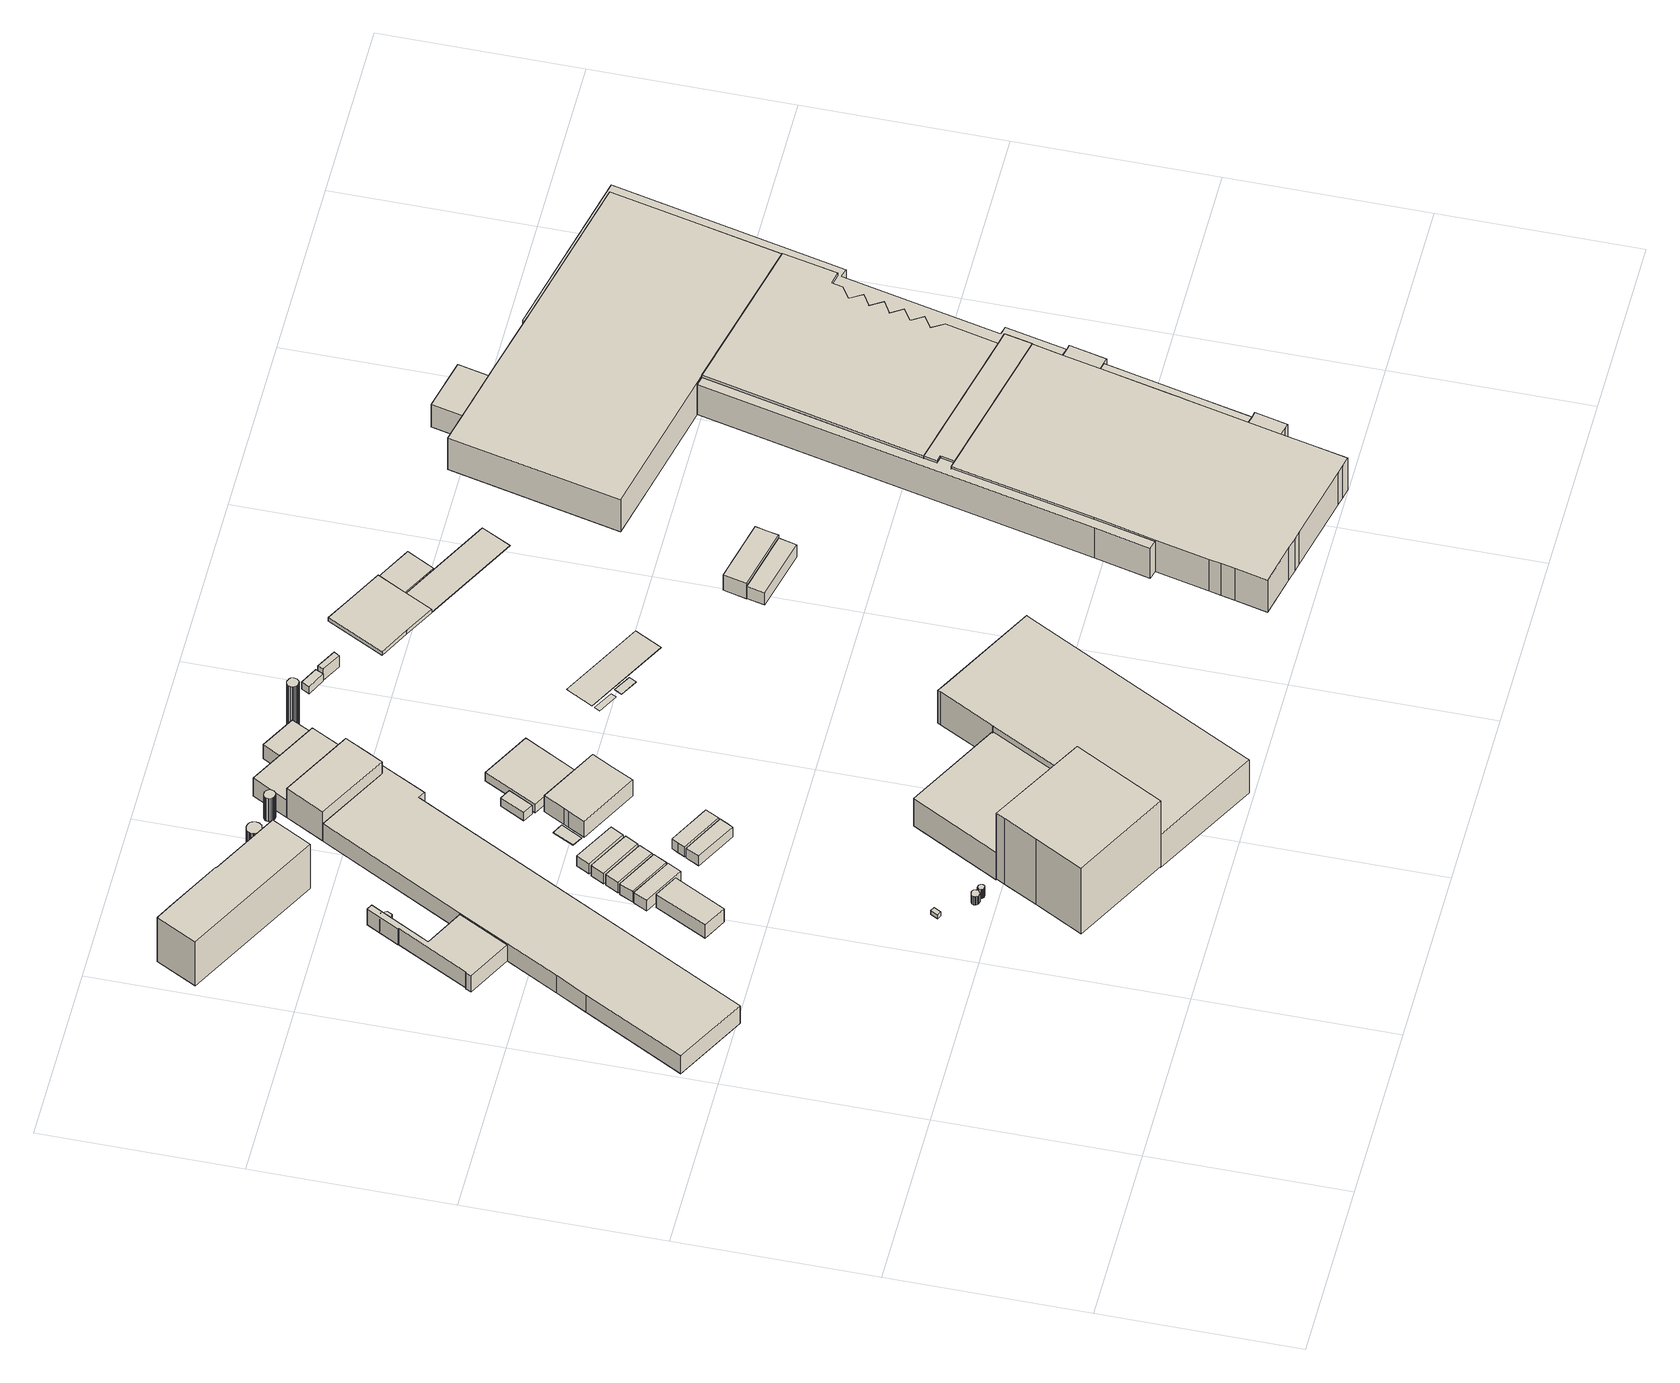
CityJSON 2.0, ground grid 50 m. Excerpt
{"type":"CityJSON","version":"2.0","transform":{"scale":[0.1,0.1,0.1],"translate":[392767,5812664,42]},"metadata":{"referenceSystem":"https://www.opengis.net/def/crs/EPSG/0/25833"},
"CityObjects":{
"building1":{"type":"Building","attributes":{"Gemeindeschluessel":"11000008","BezugspunktDach":"2200","function":"51009_1610","measuredHeight":5.48,"storeysAboveGround":0},"address":[{"country":"Germany","locality":"Berlin"}],"geometry":[{"type":"Solid","lod":"1","boundaries":[[[[0,1,2,3,4,5,6,7,8,9]],[[10,11,12,13,14,15,16,17,18,19]],[[10,19,9,8]],[[11,10,8,7]],[[12,11,7,6]],[[13,12,6,5]],[[14,13,5,4]],[[15,14,4,3]],[[16,15,3,2]],[[17,16,2,1]],[[18,17,1,0]],[[19,18,0,9]]]]}]},
"building2":{"type":"Building","attributes":{"Gemeindeschluessel":"11000008","BezugspunktDach":"2200","function":"51009_1610","measuredHeight":1.42,"storeysAboveGround":0},"address":[{"country":"Germany","locality":"Berlin"}],"geometry":[{"type":"Solid","lod":"1","boundaries":[[[[20,21,22,23]],[[24,25,26,27]],[[24,27,23,22]],[[25,24,22,21]],[[26,25,21,20]],[[27,26,20,23]]]]}]},
"building3":{"type":"Building","attributes":{"Gemeindeschluessel":"11000008","BezugspunktDach":"2200","function":"31001_2140","measuredHeight":2.85,"storeysAboveGround":1},"address":[{"country":"Germany","locality":"Berlin","thoroughfareNumber":"1 (50)","thoroughfareName":"Cafeastraße"}],"geometry":[{"type":"Solid","lod":"1","boundaries":[[[[28,29,30,31,32,33,34,35,36,37,38,39,40,41,42,43,44,45,46,47,48]],[[49,50,51,52,53,54,55,56,57,58,59,60,61,62,63,64,65,66,67,68,69]],[[49,69,48,47]],[[50,49,47,46]],[[51,50,46,45]],[[52,51,45,44]],[[53,52,44,43]],[[54,53,43,42]],[[55,54,42,41]],[[56,55,41,40]],[[57,56,40,39]],[[58,57,39,38]],[[59,58,38,37]],[[60,59,37,36]],[[61,60,36,35]],[[62,61,35,34]],[[63,62,34,33]],[[64,63,33,32]],[[65,64,32,31]],[[66,65,31,30]],[[67,66,30,29]],[[68,67,29,28]],[[69,68,28,48]]]]}]},
"building4":{"type":"Building","attributes":{"Gemeindeschluessel":"11000008","BezugspunktDach":"2200","function":"31001_2200","measuredHeight":4.79,"storeysAboveGround":1},"address":[{"country":"Germany","locality":"Berlin","thoroughfareNumber":"1 (57)","thoroughfareName":"Cafeastraße"}],"geometry":[{"type":"Solid","lod":"1","boundaries":[[[[70,71,72,73,74,75]],[[76,77,78,79,80,81]],[[76,81,75,74]],[[77,76,74,73]],[[78,77,73,72]],[[79,78,72,71]],[[80,79,71,70]],[[81,80,70,75]]]]}]},
"building5":{"type":"Building","attributes":{"Gemeindeschluessel":"11000008","BezugspunktDach":"2200","function":"31001_2143","measuredHeight":4.54,"storeysAboveGround":1},"address":[{"country":"Germany","locality":"Berlin","thoroughfareNumber":"1 (40)","thoroughfareName":"Cafeastraße"}],"geometry":[{"type":"Solid","lod":"1","boundaries":[[[[82,83,84,85]],[[86,87,88,89]],[[86,89,85,84]],[[87,86,84,83]],[[88,87,83,82]],[[89,88,82,85]]]]}]},
"building6":{"type":"Building","attributes":{"Gemeindeschluessel":"11000008","BezugspunktDach":"2200","function":"31001_2140","measuredHeight":3,"storeysAboveGround":1},"address":[{"country":"Germany","locality":"Berlin","thoroughfareNumber":"1 (51)","thoroughfareName":"Cafeastraße"}],"geometry":[{"type":"Solid","lod":"1","boundaries":[[[[90,91,92,93,94,95,96,97,98,99,100,101,102,103,104,105,106,107]],[[108,109,110,111,112,113,114,115,116,117,118,119,120,121,122,123,124,125]],[[108,125,107,106]],[[109,108,106,105]],[[110,109,105,104]],[[111,110,104,103]],[[112,111,103,102]],[[113,112,102,101]],[[114,113,101,100]],[[115,114,100,99]],[[116,115,99,98]],[[117,116,98,97]],[[118,117,97,96]],[[119,118,96,95]],[[120,119,95,94]],[[121,120,94,93]],[[122,121,93,92]],[[123,122,92,91]],[[124,123,91,90]],[[125,124,90,107]]]]}]},
"building7":{"type":"Building","attributes":{"Gemeindeschluessel":"11000008","BezugspunktDach":"2200","function":"31001_2142","measuredHeight":15.05,"storeysAboveGround":4},"address":[{"country":"Germany","locality":"Berlin","thoroughfareNumber":"1 (27)","thoroughfareName":"Cafeastraße"}],"geometry":[{"type":"Solid","lod":"1","boundaries":[[[[126,127,128,129,130,131,132]],[[133,134,135,136,137,138,139]],[[133,139,132,131]],[[134,133,131,130]],[[135,134,130,129]],[[136,135,129,128]],[[137,136,128,127]],[[138,137,127,126]],[[139,138,126,132]]]]}]},
"building8":{"type":"Building","attributes":{"Gemeindeschluessel":"11000008","function":"31001_2143"},"address":[{"country":"Germany","locality":"Berlin","thoroughfareNumber":"1 (5)","thoroughfareName":"Cafeastraße"}],"children":["building8-1","building8-2","building8-3"]},
"building8-1":{"type":"BuildingPart","attributes":{"BezugspunktDach":"2200","measuredHeight":9.86,"storeysAboveGround":2},"parents":["building8"],"geometry":[{"type":"MultiSurface","lod":"1","boundaries":[[[140,141,142,143,144]],[[145,146,147,148,149]],[[145,149,144,143]],[[146,150,151,152,143,142]],[[147,146,142,141]],[[148,153,154,147,141,140]],[[155,153,156,140,144]],[[145,152,151,150,146]],[[147,154,153,148]],[[149,148,156,153,155]]]}]},
"building8-2":{"type":"BuildingPart","attributes":{"BezugspunktDach":"2200","measuredHeight":6.14,"storeysAboveGround":2},"parents":["building8"],"geometry":[{"type":"MultiSurface","lod":"1","boundaries":[[[150,157,158,159,160,151]],[[161,162,163,164,146,145]],[[161,145,151,160]],[[162,161,160,159]],[[163,162,159,158]],[[164,163,158,157]],[[146,164,157,150]],[[146,165,146,145]],[[145,146,165,150,151]]]}]},
"building8-3":{"type":"BuildingPart","attributes":{"BezugspunktDach":"2200","measuredHeight":6.01,"storeysAboveGround":2},"parents":["building8"],"geometry":[{"type":"MultiSurface","lod":"1","boundaries":[[[166,167,168,169,154,153,155,170,171,172,173,174]],[[175,176,177,178,179,180,181,182,183,184,185,186]],[[175,186,174,173]],[[176,175,173,172]],[[177,176,172,171]],[[178,177,171,170]],[[179,178,170,155]],[[180,179,149,148,153]],[[181,180,148,147,154]],[[182,181,154,169]],[[183,182,169,168]],[[184,183,168,167]],[[185,184,167,166]],[[186,185,166,174]],[[155,153,148,149]],[[153,154,147,148]]]}]},
"building9":{"type":"Building","attributes":{"Gemeindeschluessel":"11000008","BezugspunktDach":"2200","function":"31001_2141","measuredHeight":3.55,"storeysAboveGround":1},"address":[{"country":"Germany","locality":"Berlin","thoroughfareNumber":"1 (41)","thoroughfareName":"Cafeastraße"}],"geometry":[{"type":"Solid","lod":"1","boundaries":[[[[187,188,189,190]],[[191,192,193,194]],[[191,194,190,189]],[[192,191,189,188]],[[193,192,188,187]],[[194,193,187,190]]]]}]},
"building10":{"type":"Building","attributes":{"Gemeindeschluessel":"11000008","BezugspunktDach":"2200","function":"31001_2141","measuredHeight":3.64,"storeysAboveGround":1},"address":[{"country":"Germany","locality":"Berlin","thoroughfareNumber":"1 (42)","thoroughfareName":"Cafeastraße"}],"geometry":[{"type":"Solid","lod":"1","boundaries":[[[[195,196,197,198]],[[199,200,201,202]],[[199,202,198,197]],[[200,199,197,196]],[[201,200,196,195]],[[202,201,195,198]]]]}]},
"building11":{"type":"Building","attributes":{"Gemeindeschluessel":"11000008","BezugspunktDach":"2200","function":"31001_2141","measuredHeight":3.58,"storeysAboveGround":1},"address":[{"country":"Germany","locality":"Berlin","thoroughfareNumber":"1 (43)","thoroughfareName":"Cafeastraße"}],"geometry":[{"type":"Solid","lod":"1","boundaries":[[[[203,204,205,206]],[[207,208,209,210]],[[207,210,206,205]],[[208,207,205,204]],[[209,208,204,203]],[[210,209,203,206]]]]}]},
"building12":{"type":"Building","attributes":{"Gemeindeschluessel":"11000008","BezugspunktDach":"2200","function":"31001_2141","measuredHeight":3.58,"storeysAboveGround":1},"address":[{"country":"Germany","locality":"Berlin","thoroughfareNumber":"1 (44)","thoroughfareName":"Cafeastraße"}],"geometry":[{"type":"Solid","lod":"1","boundaries":[[[[211,212,213,214]],[[215,216,217,218]],[[215,218,214,213]],[[216,215,213,212]],[[217,216,212,211]],[[218,217,211,214]]]]}]},
"building13":{"type":"Building","attributes":{"Gemeindeschluessel":"11000008","BezugspunktDach":"2200","function":"31001_2141","measuredHeight":3.43,"storeysAboveGround":1},"address":[{"country":"Germany","locality":"Berlin","thoroughfareNumber":"1 (45)","thoroughfareName":"Cafeastraße"}],"geometry":[{"type":"Solid","lod":"1","boundaries":[[[[219,220,221,222]],[[223,224,225,226]],[[223,226,222,221]],[[224,223,221,220]],[[225,224,220,219]],[[226,225,219,222]]]]}]},
"building14":{"type":"Building","attributes":{"Gemeindeschluessel":"11000008","BezugspunktDach":"2200","function":"31001_2141","measuredHeight":3.5,"storeysAboveGround":1},"address":[{"country":"Germany","locality":"Berlin","thoroughfareNumber":"1 (53)","thoroughfareName":"Cafeastraße"}],"geometry":[{"type":"Solid","lod":"1","boundaries":[[[[227,228,229,230,231]],[[232,233,234,235,236]],[[232,236,231,230]],[[233,232,230,229]],[[234,233,229,228]],[[235,234,228,227]],[[236,235,227,231]]]]}]},
"building15":{"type":"Building","attributes":{"Gemeindeschluessel":"11000008","BezugspunktDach":"2200","function":"31001_2140","measuredHeight":11.87,"storeysAboveGround":3},"address":[{"country":"Germany","locality":"Berlin","thoroughfareNumber":"1 (72)","thoroughfareName":"Cafeastraße"}],"geometry":[{"type":"Solid","lod":"1","boundaries":[[[[237,238,239,240,241,242,243,244,245,246,247,248,249,250,251,252,253,254,255,256,257,258,259,260,261,262,263,264,265,266,267,268,269,270,271,272,273,274,275,276,277,278,279]],[[280,281,282,283,284,285,286,287,288,289,290,291,292,293,294,295,296,297,298,299,300,301,302,303,304,305,306,307,308,309,310,311,312,313,314,315,316,317,318,319,320,321,322]],[[280,322,279,278]],[[281,280,278,277]],[[282,281,277,276]],[[283,282,276,275]],[[284,283,275,274]],[[285,284,274,273]],[[286,285,273,272]],[[287,286,272,271]],[[288,287,271,270]],[[289,288,270,269]],[[290,289,269,268]],[[291,290,268,267]],[[292,291,267,266]],[[293,292,266,265]],[[294,293,265,264]],[[295,294,264,263]],[[296,295,263,262]],[[297,296,262,261]],[[298,297,261,260]],[[299,298,260,259]],[[300,299,259,258]],[[301,300,258,257]],[[302,301,257,256]],[[303,302,256,255]],[[304,303,255,254]],[[305,304,254,253]],[[306,305,253,252]],[[307,306,252,251]],[[308,307,251,250]],[[309,308,250,249]],[[310,309,249,248]],[[311,310,248,247]],[[312,311,247,246]],[[313,312,246,245]],[[314,313,245,244]],[[315,314,244,243]],[[316,315,243,242]],[[317,316,242,241]],[[318,317,241,240]],[[319,318,240,239]],[[320,319,239,238]],[[321,320,238,237]],[[322,321,237,279]]]]}]},
"building16":{"type":"Building","attributes":{"Gemeindeschluessel":"11000008","BezugspunktDach":"2200","function":"31001_2141","measuredHeight":3.57,"storeysAboveGround":1},"address":[{"country":"Germany","locality":"Berlin","thoroughfareNumber":"1 (54)","thoroughfareName":"Cafeastraße"}],"geometry":[{"type":"Solid","lod":"1","boundaries":[[[[323,324,325,326,327]],[[328,329,330,331,332]],[[328,332,327,326]],[[329,328,326,325]],[[330,329,325,324]],[[331,330,324,323]],[[332,331,323,327]]]]}]},
"building17":{"type":"Building","attributes":{"Gemeindeschluessel":"11000008","BezugspunktDach":"2200","function":"31001_2200","measuredHeight":0.112,"storeysAboveGround":1},"address":[{"country":"Germany","locality":"Berlin","thoroughfareNumber":"1 (69)","thoroughfareName":"Cafeastraße"}],"geometry":[{"type":"Solid","lod":"1","boundaries":[[[[333,334,335,336]],[[337,338,339,340]],[[337,340,336,335]],[[338,337,335,334]],[[339,338,334,333]],[[340,339,333,336]]]]}]},
"building18":{"type":"Building","attributes":{"Gemeindeschluessel":"11000008","function":"31001_2111"},"address":[{"country":"Germany","locality":"Berlin","thoroughfareNumber":"1 (8)","thoroughfareName":"Cafeastraße"}],"children":["building18-1","building18-2","building18-3"]},
"building18-1":{"type":"BuildingPart","attributes":{"BezugspunktDach":"2200","measuredHeight":22.59,"storeysAboveGround":6},"parents":["building18"],"geometry":[{"type":"MultiSurface","lod":"1","boundaries":[[[341,342,343,344,345,346,347]],[[348,349,350,351,352,353,354]],[[348,354,347,346]],[[349,348,346,345]],[[350,349,345,344]],[[351,350,344,343]],[[352,355,356,357,343,342]],[[353,358,359,360,352,342,341]],[[354,353,341,347]],[[351,357,356,355]],[[361,359,358,353]],[[352,360,359,361]]]}]},
"building18-2":{"type":"BuildingPart","attributes":{"BezugspunktDach":"2200","measuredHeight":11.4,"storeysAboveGround":6},"parents":["building18"],"geometry":[{"type":"MultiSurface","lod":"1","boundaries":[[[362,363,364,365,366,367,368,369,370,371,360,359,358]],[[372,373,374,375,376,377,378,379,380,381,382,383,384]],[[372,384,358,359]],[[373,372,359,361,352]],[[374,373,360,371]],[[385,356,374,371,370]],[[376,375,370,369]],[[377,376,369,368]],[[378,377,368,367]],[[379,378,367,366]],[[380,379,366,365]],[[381,380,365,364]],[[382,381,364,363]],[[383,382,363,362]],[[384,383,362,358]],[[352,361,359,360]],[[375,374,356,385]]]}]},
"building18-3":{"type":"BuildingPart","attributes":{"BezugspunktDach":"2200","measuredHeight":9.37,"storeysAboveGround":6},"parents":["building18"],"geometry":[{"type":"MultiSurface","lod":"1","boundaries":[[[356,385,386,357]],[[387,375,374,388]],[[387,388,357,386]],[[375,387,386,385]],[[388,374,355,351]],[[375,385,356,374]],[[351,355,356,357]]]}]},
"building19":{"type":"Building","attributes":{"Gemeindeschluessel":"11000008","BezugspunktDach":"2200","function":"31001_2200","measuredHeight":2.86,"storeysAboveGround":1},"address":[{"country":"Germany","locality":"Berlin","thoroughfareNumber":"1 (55)","thoroughfareName":"Cafeastraße"}],"geometry":[{"type":"Solid","lod":"1","boundaries":[[[[389,390,391,392]],[[393,394,395,396]],[[393,396,392,391]],[[394,393,391,390]],[[395,394,390,389]],[[396,395,389,392]]]]}]},
"building20":{"type":"Building","attributes":{"Gemeindeschluessel":"11000008","BezugspunktDach":"2200","function":"31001_2200","measuredHeight":6.2,"storeysAboveGround":1},"address":[{"country":"Germany","locality":"Berlin","thoroughfareNumber":"1 (46)","thoroughfareName":"Cafeastraße"}],"geometry":[{"type":"Solid","lod":"1","boundaries":[[[[397,398,399,400,401,402,403,404]],[[405,406,407,408,409,410,411,412]],[[405,412,404,403]],[[406,405,403,402]],[[407,406,402,401]],[[408,407,401,400]],[[409,408,400,399]],[[410,409,399,398]],[[411,410,398,397]],[[412,411,397,404]]]]}]},
"building21":{"type":"Building","attributes":{"Gemeindeschluessel":"11000008","BezugspunktDach":"2200","function":"31001_2140","measuredHeight":7.78,"storeysAboveGround":2},"address":[{"country":"Germany","locality":"Berlin","thoroughfareNumber":"1 (66)","thoroughfareName":"Cafeastraße"}],"geometry":[{"type":"Solid","lod":"1","boundaries":[[[[413,414,415,416,417,418,419,420,421,422,423,424,425,426,427,428,429,430,431,432,433,434,435,436]],[[437,438,439,440,441,442,443,444,445,446,447,448,449,450,451,452,453,454,455,456,457,458,459,460]],[[437,460,436,435]],[[438,437,435,434]],[[439,438,434,433]],[[440,439,433,432]],[[441,440,432,431]],[[442,441,431,430]],[[443,442,430,429]],[[444,443,429,428]],[[445,444,428,427]],[[446,445,427,426]],[[447,446,426,425]],[[448,447,425,424]],[[449,448,424,423]],[[450,449,423,422]],[[451,450,422,421]],[[452,451,421,420]],[[453,452,420,419]],[[454,453,419,418]],[[455,454,418,417]],[[456,455,417,416]],[[457,456,416,415]],[[458,457,415,414]],[[459,458,414,413]],[[460,459,413,436]]]]}]},
"building22":{"type":"Building","attributes":{"Gemeindeschluessel":"11000008","BezugspunktDach":"2200","function":"31001_2200","measuredHeight":2.81,"storeysAboveGround":1},"address":[{"country":"Germany","locality":"Berlin","thoroughfareNumber":"1 (56)","thoroughfareName":"Cafeastraße"}],"geometry":[{"type":"Solid","lod":"1","boundaries":[[[[461,462,463,464]],[[465,466,467,468]],[[465,468,464,463]],[[466,465,463,462]],[[467,466,462,461]],[[468,467,461,464]]]]}]},
"building23":{"type":"Building","attributes":{"Gemeindeschluessel":"11000008","BezugspunktDach":"2200","function":"51009_1610","measuredHeight":4.86,"storeysAboveGround":0},"address":[{"country":"Germany","locality":"Berlin"}],"geometry":[{"type":"Solid","lod":"1","boundaries":[[[[469,470,471,472]],[[473,474,163,162]],[[473,162,472,471]],[[474,473,471,470]],[[163,474,470,469]],[[162,163,469,472]]]]}]},
"building24":{"type":"Building","attributes":{"Gemeindeschluessel":"11000008","BezugspunktDach":"2200","function":"31001_2140","measuredHeight":14.31,"storeysAboveGround":4},"address":[{"country":"Germany","locality":"Berlin","thoroughfareNumber":"1 (39)","thoroughfareName":"Cafeastraße"}],"geometry":[{"type":"Solid","lod":"1","boundaries":[[[[475,476,477,478,479,480,481,482,483,484,485,486,487,488,489,490,491,492,493,494,495,496,497,498]],[[499,500,501,502,503,504,505,506,507,508,509,510,511,512,513,514,515,516,517,518,519,520,521,522]],[[499,522,498,497]],[[500,499,497,496]],[[501,500,496,495]],[[502,501,495,494]],[[503,502,494,493]],[[504,503,493,492]],[[505,504,492,491]],[[506,505,491,490]],[[507,506,490,489]],[[508,507,489,488]],[[509,508,488,487]],[[510,509,487,486]],[[511,510,486,485]],[[512,511,485,484]],[[513,512,484,483]],[[514,513,483,482]],[[515,514,482,481]],[[516,515,481,480]],[[517,516,480,479]],[[518,517,479,478]],[[519,518,478,477]],[[520,519,477,476]],[[521,520,476,475]],[[522,521,475,498]]]]}]},
"building25":{"type":"Building","attributes":{"Gemeindeschluessel":"11000008","BezugspunktDach":"2200","function":"31001_2143","measuredHeight":0.017,"storeysAboveGround":1},"address":[{"country":"Germany","locality":"Berlin","thoroughfareNumber":"1 (61)","thoroughfareName":"Cafeastraße"}],"geometry":[{"type":"MultiSurface","lod":"1","boundaries":[[[523,524,525,526]]]}]},
"building26":{"type":"Building","attributes":{"Gemeindeschluessel":"11000008","BezugspunktDach":"2200","function":"31001_2200","measuredHeight":0.076,"storeysAboveGround":1},"address":[{"country":"Germany","locality":"Berlin","thoroughfareNumber":"1 (68)","thoroughfareName":"Cafeastraße"}],"geometry":[{"type":"Solid","lod":"1","boundaries":[[[[527,528,529,530]],[[531,532,533,534]],[[531,534,530,529]],[[532,531,529,528]],[[533,532,528,527]],[[534,533,527,530]]]]}]},
"building27":{"type":"Building","attributes":{"Gemeindeschluessel":"11000008","BezugspunktDach":"2200","function":"31001_2200","measuredHeight":2.38,"storeysAboveGround":1},"address":[{"country":"Germany","locality":"Berlin","thoroughfareNumber":"1 (37)","thoroughfareName":"Cafeastraße"}],"geometry":[{"type":"Solid","lod":"1","boundaries":[[[[535,536,537,538]],[[539,540,541,542]],[[539,542,538,537]],[[540,539,537,536]],[[541,540,536,535]],[[542,541,535,538]]]]}]},
"building28":{"type":"Building","attributes":{"Gemeindeschluessel":"11000008","BezugspunktDach":"2200","function":"31001_2143","measuredHeight":0.167,"storeysAboveGround":2},"address":[{"country":"Germany","locality":"Berlin","thoroughfareNumber":"1 (60)","thoroughfareName":"Cafeastraße"}],"geometry":[{"type":"Solid","lod":"1","boundaries":[[[[543,544,545,546]],[[547,548,549,550]],[[547,550,546,545]],[[548,547,545,544]],[[549,548,544,543]],[[550,549,543,546]]]]}]},
"building29":{"type":"Building","attributes":{"Gemeindeschluessel":"11000008","BezugspunktDach":"2200","function":"31001_2200","measuredHeight":3.73,"storeysAboveGround":1},"address":[{"country":"Germany","locality":"Berlin","thoroughfareNumber":"1 (38)","thoroughfareName":"Cafeastraße"}],"geometry":[{"type":"Solid","lod":"1","boundaries":[[[[551,552,553,554]],[[555,556,557,558]],[[555,558,554,553]],[[556,555,553,552]],[[557,556,552,551]],[[558,557,551,554]]]]}]},
"building30":{"type":"Building","attributes":{"Gemeindeschluessel":"11000008","BezugspunktDach":"2200","function":"31001_2120","measuredHeight":4.53,"storeysAboveGround":1},"address":[{"country":"Germany","locality":"Berlin","thoroughfareNumber":"92 (1)","thoroughfareName":"Gradestraße"}],"geometry":[{"type":"Solid","lod":"1","boundaries":[[[[559,560,561,562]],[[563,564,565,566]],[[563,566,562,561]],[[564,563,561,560]],[[565,564,560,559]],[[566,565,559,562]]]]}]},
"building31":{"type":"Building","attributes":{"Gemeindeschluessel":"11000008","function":"31001_2100"},"address":[{"country":"Germany","locality":"Berlin","thoroughfareNumber":"1 (58)","thoroughfareName":"Cafeastraße"}],"children":["building31-1","building31-2","building31-3"]},
"building31-1":{"type":"BuildingPart","attributes":{"BezugspunktDach":"2200","measuredHeight":2.15,"storeysAboveGround":3},"parents":["building31"],"geometry":[{"type":"MultiSurface","lod":"1","boundaries":[[[567,568,569,570,571,572,573]],[[574,575,576,577,578,579,580]],[[574,580,573,572]],[[575,574,572,571]],[[576,575,571,570]],[[581,582,583,584,577,576,570,569]],[[578,577,569,568],[578,585,586,577]],[[579,578,568,567]],[[580,579,567,573]],[[584,583,582,581]],[[585,578,577,586]]]}]},
"building31-2":{"type":"BuildingPart","attributes":{"BezugspunktDach":"2200","measuredHeight":0.248,"storeysAboveGround":3},"parents":["building31"],"geometry":[{"type":"MultiSurface","lod":"1","boundaries":[[[587,588,586,585]],[[577,589,590,578]],[[589,577,584,591,592,588]],[[590,589,588,587]],[[578,590,587,585]],[[586,577,578,585]],[[586,592,591,584]]]}]},
"building31-3":{"type":"BuildingPart","attributes":{"BezugspunktDach":"2200","measuredHeight":0.496,"storeysAboveGround":3},"parents":["building31"],"geometry":[{"type":"MultiSurface","lod":"1","boundaries":[[[593,594,582,581]],[[583,595,591,584]],[[595,583,582,594]],[[591,595,594,593]],[[584,586,592,593,581]],[[584,596,581,582,583]],[[591,592,586,584]]]}]},
"building32":{"type":"Building","attributes":{"Gemeindeschluessel":"11000008","BezugspunktDach":"2200","function":"51009_1610","measuredHeight":5.52,"storeysAboveGround":0},"address":[{"country":"Germany","locality":"Berlin"}],"geometry":[{"type":"Solid","lod":"1","boundaries":[[[[597,598,599,600,601]],[[602,603,604,605,606]],[[602,606,601,600]],[[603,602,600,599]],[[604,603,599,598]],[[605,604,598,597]],[[606,605,597,601]]]]}]},
"building33":{"type":"Building","attributes":{"Gemeindeschluessel":"11000008","BezugspunktDach":"2200","function":"51009_1610","measuredHeight":10.39,"storeysAboveGround":0},"address":[{"country":"Germany","locality":"Berlin"}],"geometry":[{"type":"Solid","lod":"1","boundaries":[[[[607,608,609,610,611,612,613,614,615,616]],[[617,618,619,620,621,622,623,624,625,626]],[[617,626,616,615]],[[618,617,615,614]],[[619,618,614,613]],[[620,619,613,612]],[[621,620,612,611]],[[622,621,611,610]],[[623,622,610,609]],[[624,623,609,608]],[[625,624,608,607]],[[626,625,607,616]]]]}]},
"building34":{"type":"Building","attributes":{"Gemeindeschluessel":"11000008","BezugspunktDach":"2200","function":"51009_1610","measuredHeight":10.36,"storeysAboveGround":0},"address":[{"country":"Germany","locality":"Berlin"}],"geometry":[{"type":"Solid","lod":"1","boundaries":[[[[627,628,629,630,631,632,633,634]],[[635,636,637,638,639,640,641,642]],[[635,642,634,633]],[[636,635,633,632]],[[637,636,632,631]],[[638,637,631,630]],[[639,638,630,629]],[[640,639,629,628]],[[641,640,628,627]],[[642,641,627,634]]]]}]},
"building35":{"type":"Building","attributes":{"Gemeindeschluessel":"11000008","function":"31001_2143"},"address":[{"country":"Germany","locality":"Berlin","thoroughfareNumber":"92","thoroughfareName":"Gradestraße"}],"children":["building35-1","building35-2","building35-3","building35-4","building35-5","building35-6","building35-7"]},
"building35-1":{"type":"BuildingPart","attributes":{"BezugspunktDach":"2200","measuredHeight":10.9,"storeysAboveGround":3},"parents":["building35"],"geometry":[{"type":"Solid","lod":"1","boundaries":[[[[643,644,645,646,647,648,649,650,651,652]],[[653,654,655,656,657,658,659,619,618,660]],[[653,660,652,651]],[[654,653,651,650]],[[655,654,650,649],[654,655,661,662]],[[656,655,649,648]],[[657,656,648,647]],[[658,657,647,646]],[[659,658,646,645]],[[618,619,644,643]],[[660,618,643,652]],[[661,655,654,662]],[[619,659,645,644]]]]}]},
"building35-2":{"type":"BuildingPart","attributes":{"BezugspunktDach":"2200","measuredHeight":10.19,"storeysAboveGround":3},"parents":["building35"],"geometry":[{"type":"Solid","lod":"1","boundaries":[[[[629,663,664,665,666,630]],[[667,668,669,670,671,672]],[[668,667,666,665]],[[669,668,665,664]],[[670,669,664,663]],[[671,670,663,629]],[[672,671,629,630]],[[667,672,630,666]]]]}]},
"building35-3":{"type":"BuildingPart","attributes":{"BezugspunktDach":"2200","measuredHeight":7.59,"storeysAboveGround":3},"parents":["building35"],"geometry":[{"type":"Solid","lod":"1","boundaries":[[[[661,673,674,662]],[[675,676,655,654]],[[675,654,662,674]],[[676,675,674,673]],[[655,676,673,661]],[[655,661,662,654]]]]}]},
"building35-4":{"type":"BuildingPart","attributes":{"BezugspunktDach":"2200","measuredHeight":10.98,"storeysAboveGround":3},"parents":["building35"],"geometry":[{"type":"MultiSurface","lod":"1","boundaries":[[[677,678,679,680,681,682,683,684,685,686,687,688,689,690,691,692,693,694,695,696,697,698]],[[699,700,701,625,624,623,622,702,703,638,637,636,635,642,704,705,706,707,708,709,710,711]],[[699,711,698,697]],[[700,699,697,696]],[[701,700,696,695]],[[625,701,695,694]],[[624,625,694,693]],[[623,624,693,692]],[[622,623,692,691]],[[666,667,703,702,690,689]],[[630,666,689,688]],[[638,703,712,667,672]],[[637,638,688,687]],[[636,637,687,686]],[[635,636,686,685]],[[642,635,685,684]],[[704,642,684,683],[713,714,715,634]],[[705,704,683,682]],[[706,705,682,681]],[[707,706,681,680]],[[708,707,680,679]],[[709,708,679,678]],[[710,709,678,677]],[[711,710,677,698]],[[690,702,716,717]],[[622,691,717,716]],[[712,667,666]],[[715,714,713,634]]]}]},
"building35-5":{"type":"BuildingPart","attributes":{"BezugspunktDach":"2200","measuredHeight":11.53,"storeysAboveGround":3},"parents":["building35"],"geometry":[{"type":"MultiSurface","lod":"1","boundaries":[[[718,719,720,721,722,723,724,725,726,727,728]],[[729,730,731,732,733,702,716,622,734,621,620]],[[729,620,728,727]],[[731,730,726,725]],[[732,731,725,724]],[[733,732,724,723]],[[702,733,723,722]],[[716,702,722,721]],[[735,691,717,716,721,720]],[[734,622,720,719]],[[621,734,719,718]],[[620,621,718,728]],[[730,729,727,726]],[[622,716,717,691,735]]]}]},
"building35-6":{"type":"BuildingPart","attributes":{"BezugspunktDach":"2200","measuredHeight":11.12,"storeysAboveGround":3},"parents":["building35"],"geometry":[{"type":"MultiSurface","lod":"1","boundaries":[[[736,737,738,739,740,741,742,743,744,745,746,747,748,749,750,751,752,753,754]],[[619,659,755,756,757,758,759,760,761,762,763,764,765,766,767,768,769,730,729]],[[619,729,754,753]],[[645,644,753,752]],[[755,659,752,751]],[[756,755,751,750]],[[757,756,750,749]],[[758,757,749,748]],[[759,758,748,747]],[[760,759,747,746]],[[761,760,746,745]],[[762,761,745,744]],[[763,762,744,743]],[[764,763,743,742]],[[765,764,742,741]],[[766,765,741,740]],[[767,766,740,739]],[[768,767,739,738]],[[769,768,738,737]],[[730,769,737,736]],[[727,726,730,736,754]],[[770,659,619,644,645]],[[729,730,726,727]]]}]},
"building35-7":{"type":"BuildingPart","attributes":{"BezugspunktDach":"2200","measuredHeight":10.16,"storeysAboveGround":3},"parents":["building35"],"geometry":[{"type":"Solid","lod":"1","boundaries":[[[[771,772,773,627,634,715]],[[713,774,775,776,777,714]],[[774,713,634,627]],[[775,774,627,773]],[[776,775,773,772]],[[777,776,772,771]],[[714,777,771,715]],[[713,714,715,634]]]]}]},
"building36":{"type":"Building","attributes":{"Gemeindeschluessel":"11000008","BezugspunktDach":"2200","function":"51009_1610","measuredHeight":10.6,"storeysAboveGround":0},"address":[{"country":"Germany","locality":"Berlin"}],"geometry":[{"type":"Solid","lod":"1","boundaries":[[[[778,779,780,781,782,783,784,785,786,787,788,789,790,791,792,793,794,795,796,797,798,799,800,801,802,803,804,805,806,807]],[[808,809,810,811,812,813,814,815,816,817,818,819,820,821,822,823,824,825,826,827,828,829,830,831,832,833,834,835,836,837]],[[808,837,807,806]],[[809,808,806,805]],[[810,809,805,804]],[[811,810,804,803]],[[812,811,803,802]],[[813,812,802,801]],[[814,813,801,800]],[[815,814,800,799]],[[816,815,799,798]],[[817,816,798,797]],[[818,817,797,796]],[[819,818,796,795]],[[820,819,795,794]],[[821,820,794,793]],[[822,821,793,792]],[[823,822,792,791]],[[824,823,791,790]],[[825,824,790,789]],[[826,825,789,788]],[[827,826,788,787]],[[828,827,787,786]],[[829,828,786,785]],[[830,829,785,784]],[[831,830,784,783]],[[832,831,783,782]],[[833,832,782,781]],[[834,833,781,780]],[[835,834,780,779]],[[836,835,779,778]],[[837,836,778,807]]]]}]}
},
"vertices":[
[261,1558,65],[329,1685,65],[230,1737,65],[312,1889,65],[299,1896,65],[254,1813,65],[255,1812,65],[158,1630,65],[156,1631,65],[149,1617,65],[156,1631,10],[158,1630,10],[255,1812,10],[254,1813,10],[299,1896,10],[312,1889,10],[230,1737,10],[329,1685,10],[261,1558,10],[149,1617,10],
[613,616,32],[623,634,32],[613,640,32],[603,621,32],[613,640,18],[623,634,18],[613,616,18],[603,621,18],
[666,545,45],[668,542,45],[670,540,45],[673,539,45],[676,538,45],[679,539,45],[682,541,45],[684,543,45],[686,545,45],[686,549,45],[686,552,45],[685,555,45],[683,557,45],[680,559,45],[677,559,45],[674,559,45],[671,558,45],[668,556,45],[666,554,45],[665,551,45],[665,548,45],[665,551,17],[666,554,17],[668,556,17],[671,558,17],[674,559,17],[677,559,17],[680,559,17],[683,557,17],[685,555,17],[686,552,17],[686,549,17],[686,545,17],[684,543,17],[682,541,17],[679,539,17],[676,538,17],[673,539,17],[670,540,17],[668,542,17],[666,545,17],[665,548,17],
[284,1838,60],[299,1838,60],[306,1851,60],[298,1864,60],[283,1863,60],[277,1850,60],[283,1863,12],[298,1864,12],[306,1851,12],[299,1838,12],[284,1838,12],[277,1850,12],
[490,1099,56],[559,1229,56],[499,1261,56],[431,1130,56],[499,1261,11],[559,1229,11],[490,1099,11],[431,1130,11],
[688,536,48],[689,534,48],[692,532,48],[694,532,48],[697,532,48],[700,533,48],[702,535,48],[703,538,48],[703,541,48],[702,543,48],[700,546,48],[698,547,48],[695,548,48],[692,548,48],[690,546,48],[688,544,48],[687,542,48],[687,539,48],[687,542,18],[688,544,18],[690,546,18],[692,548,18],[695,548,18],[698,547,18],[700,546,18],[702,543,18],[703,541,18],[703,538,18],[702,535,18],[700,533,18],[697,532,18],[694,532,18],[692,532,18],[689,534,18],[688,536,18],[687,539,18],
[379,2049,162],[433,2150,162],[260,2243,162],[261,2245,162],[129,2315,162],[79,2341,162],[25,2239,162],[79,2341,11],[129,2315,11],[261,2245,11],[260,2243,11],[433,2150,11],[379,2049,11],[25,2239,11],
[710,1956,111],[733,1999,111],[762,2053,111],[580,2151,111],[528,2054,111],[580,2151,12],[762,2053,12],[733,1999,12],[710,1956,12],[528,2054,12],[762,2053,73],[580,2151,73],[580,2151,47],[710,1956,71],[733,1999,71],[528,2054,71],[710,1956,21],
[810,2143,73],[808,2144,73],[717,2193,73],[628,2241,73],[628,2241,12],[717,2193,12],[808,2144,12],[810,2143,12],[762,2053,35],
[192,993,71],[656,1857,71],[674,1847,71],[750,1990,71],[329,1685,71],[261,1558,71],[189,1425,71],[146,1345,71],[9,1091,71],[146,1345,11],[189,1425,11],[261,1558,11],[329,1685,11],[528,2054,11],[710,1956,11],[733,1999,11],[750,1990,11],[674,1847,11],[656,1857,11],[192,993,11],[9,1091,11],
[589,1224,47],[607,1258,47],[501,1314,47],[483,1280,47],[501,1314,11],[607,1258,11],[589,1224,11],[483,1280,11],
[609,1262,46],[627,1296,46],[521,1352,46],[504,1318,46],[521,1352,10],[627,1296,10],[609,1262,10],[504,1318,10],
[629,1300,46],[647,1334,46],[542,1390,46],[524,1356,46],[542,1390,10],[647,1334,10],[629,1300,10],[524,1356,10],
[650,1339,46],[668,1372,46],[562,1429,46],[544,1395,46],[562,1429,10],[668,1372,10],[650,1339,10],[544,1395,10],
[670,1378,46],[688,1411,46],[583,1468,46],[565,1434,46],[583,1468,12],[688,1411,12],[670,1378,12],[565,1434,12],
[750,1138,46],[759,1155,46],[768,1172,46],[662,1228,46],[645,1194,46],[662,1228,13],[768,1172,13],[759,1155,13],[750,1138,13],[645,1194,13],
[410,2190,130],[411,2187,130],[412,2184,130],[413,2182,130],[415,2180,130],[417,2178,130],[419,2177,130],[422,2176,130],[424,2175,130],[427,2174,130],[430,2174,130],[432,2175,130],[435,2176,130],[437,2177,130],[440,2178,130],[442,2180,130],[443,2182,130],[445,2184,130],[446,2187,130],[446,2190,130],[447,2192,130],[447,2195,130],[446,2198,130],[445,2200,130],[444,2202,130],[442,2205,130],[441,2207,130],[438,2208,130],[436,2210,130],[434,2210,130],[431,2211,130],[428,2211,130],[426,2211,130],[423,2210,130],[421,2210,130],[418,2208,130],[416,2207,130],[414,2205,130],[413,2202,130],[411,2200,130],[411,2198,130],[410,2195,130],[410,2192,130],[410,2195,11],[411,2198,11],[411,2200,11],[413,2202,11],[414,2205,11],[416,2207,11],[418,2208,11],[421,2210,11],[423,2210,11],[426,2211,11],[428,2211,11],[431,2211,11],[434,2210,11],[436,2210,11],[438,2208,11],[441,2207,11],[442,2205,11],[444,2202,11],[445,2200,11],[446,2198,11],[447,2195,11],[447,2192,11],[446,2190,11],[446,2187,11],[445,2184,11],[443,2182,11],[442,2180,11],[440,2178,11],[437,2177,11],[435,2176,11],[432,2175,11],[430,2174,11],[427,2174,11],[424,2175,11],[422,2176,11],[419,2177,11],[417,2178,11],[415,2180,11],[413,2182,11],[412,2184,11],[411,2187,11],[410,2190,11],[410,2192,11],
[770,1176,47],[788,1210,47],[683,1266,47],[674,1249,47],[665,1232,47],[674,1249,13],[683,1266,13],[788,1210,13],[770,1176,13],[665,1232,13],
[668,1476,14],[697,1529,14],[670,1543,14],[642,1490,14],[670,1543,13],[697,1529,13],[668,1476,13],[642,1490,13],
[880,159,238],[1002,384,238],[758,519,238],[758,518,238],[746,496,238],[701,411,238],[635,290,238],[701,411,13],[746,496,13],[758,518,13],[758,519,13],[1002,384,13],[880,159,13],[635,290,13],[1002,385,13],[1002,385,104],[758,519,104],[880,159,122],[884,166,122],[1002,384,122],[884,166,13],
[1151,12,122],[1155,19,122],[1470,604,122],[1474,611,122],[1230,742,122],[1202,758,122],[1198,751,122],[1123,610,122],[1122,610,122],[1002,385,122],[884,166,10],[1002,384,10],[1002,385,10],[1122,610,10],[1123,610,10],[1198,751,10],[1202,758,10],[1230,742,10],[1474,611,10],[1470,604,10],[1155,19,10],[1151,12,10],[880,159,10],[1122,610,104],
[879,741,104],[879,741,10],[758,519,10],
[717,1603,41],[750,1665,41],[724,1679,41],[691,1617,41],[724,1679,13],[750,1665,13],[717,1603,13],[691,1617,13],
[824,1391,66],[852,1444,66],[858,1456,66],[881,1498,66],[731,1578,66],[702,1525,66],[696,1513,66],[674,1471,66],[696,1513,11],[702,1525,11],[731,1578,11],[881,1498,11],[858,1456,11],[852,1444,11],[824,1391,11],[674,1471,11],
[560,2187,90],[561,2183,90],[563,2180,90],[566,2178,90],[569,2176,90],[572,2176,90],[576,2176,90],[579,2177,90],[582,2179,90],[585,2182,90],[586,2185,90],[587,2189,90],[587,2193,90],[585,2196,90],[583,2199,90],[581,2201,90],[577,2203,90],[574,2203,90],[570,2203,90],[567,2202,90],[564,2200,90],[561,2197,90],[560,2194,90],[559,2190,90],[560,2194,12],[561,2197,12],[564,2200,12],[567,2202,12],[570,2203,12],[574,2203,12],[577,2203,12],[581,2201,12],[583,2199,12],[585,2196,12],[587,2193,12],[587,2189,12],[586,2185,12],[585,2182,12],[582,2179,12],[579,2177,12],[576,2176,12],[572,2176,12],[569,2176,12],[566,2178,12],[563,2180,12],[561,2183,12],[560,2187,12],[559,2190,12],
[848,1532,38],[920,1665,38],[795,1732,38],[724,1598,38],[795,1732,10],[920,1665,10],[848,1532,10],[724,1598,10],
[808,2144,60],[835,2196,60],[746,2244,60],[717,2193,60],[746,2244,12],[835,2196,12],
[852,2197,155],[854,2194,155],[856,2191,155],[859,2189,155],[863,2188,155],[866,2188,155],[870,2188,155],[873,2190,155],[876,2193,155],[878,2196,155],[879,2199,155],[879,2203,155],[878,2207,155],[877,2210,155],[874,2213,155],[871,2214,155],[868,2216,155],[864,2216,155],[860,2215,155],[857,2213,155],[854,2211,155],[852,2208,155],[851,2204,155],[851,2200,155],[851,2204,12],[852,2208,12],[854,2211,12],[857,2213,12],[860,2215,12],[864,2216,12],[868,2216,12],[871,2214,12],[874,2213,12],[877,2210,12],[878,2207,12],[879,2203,12],[879,2199,12],[878,2196,12],[876,2193,12],[873,2190,12],[870,2188,12],[866,2188,12],[863,2188,12],[859,2189,12],[856,2191,12],[854,2194,12],[852,2197,12],[851,2200,12],
[1117,1497,8],[1124,1511,8],[1074,1538,8],[1067,1524,8],
[1173,1463,8],[1183,1481,8],[1139,1506,8],[1128,1487,8],[1139,1506,7],[1183,1481,7],[1173,1463,7],[1128,1487,7],
[1010,2163,38],[1019,2183,38],[974,2206,38],[964,2186,38],[974,2206,14],[1019,2183,14],[1010,2163,14],[964,2186,14],
[1291,1431,7],[1328,1500,7],[1116,1614,7],[1079,1545,7],[1116,1614,6],[1328,1500,6],[1291,1431,6],[1079,1545,6],
[1061,2137,52],[1069,2151,52],[1019,2178,52],[1012,2164,52],[1019,2178,14],[1069,2151,14],[1061,2137,14],[1012,2164,14],
[1634,1190,49],[1645,1235,49],[1482,1273,49],[1472,1228,49],[1482,1273,8],[1645,1235,8],[1634,1190,8],[1472,1228,8],
[1197,2009,23],[1274,1968,23],[1313,2042,23],[1350,2112,23],[1273,2153,23],[1196,2194,23],[1120,2050,23],[1196,2194,11],[1273,2153,11],[1350,2112,11],[1313,2042,11],[1274,1968,11],[1197,2009,11],[1120,2050,11],[1313,2042,17],[1350,2112,17],[1350,2112,12],[1313,2042,12],[1274,1968,13],[1313,2042,13],
[1516,1839,13],[1555,1913,13],[1555,1913,11],[1516,1839,11],[1404,1993,12],[1404,1993,13],
[1404,1993,17],[1442,2063,17],[1442,2063,12],[1313,2042,15],
[1645,1235,59],[1652,1265,59],[1659,1294,59],[1496,1332,59],[1482,1273,59],[1496,1332,7],[1659,1294,7],[1652,1265,7],[1645,1235,7],[1482,1273,7],
[1773,377,111],[1809,529,111],[1890,884,111],[1908,880,111],[1916,916,111],[1899,920,111],[2036,1506,111],[2013,1511,111],[1783,522,111],[1750,383,111],[1783,522,8],[2013,1511,8],[2036,1506,8],[1899,920,8],[1916,916,8],[1908,880,8],[1890,884,8],[1809,529,8],[1773,377,8],[1750,383,8],
[2199,246,111],[2239,416,111],[2285,615,111],[2263,620,111],[2219,433,111],[2217,422,111],[2212,403,111],[2177,252,111],[2212,403,8],[2217,422,8],[2219,433,8],[2263,620,8],[2285,615,8],[2239,416,8],[2199,246,8],[2177,252,8],
[2013,1511,116],[2036,1506,116],[2446,1410,116],[2546,1840,116],[2135,1935,116],[2113,1940,116],[1953,1978,116],[1818,2009,116],[1719,2032,116],[1619,1602,116],[1719,2032,8],[1818,2009,8],[1953,1978,8],[2113,1940,8],[2135,1935,8],[2546,1840,8],[2446,1410,8],[1619,1602,8],[1953,1978,84],[1818,2009,84],
[2300,612,111],[2322,705,111],[2307,708,111],[2284,714,111],[2284,714,9],[2307,708,9],[2322,705,9],[2300,612,9],[2285,615,9],[2263,620,9],
[1974,2067,84],[1839,2099,84],[1839,2099,8],[1974,2067,8],
[1817,72,117],[1848,64,117],[1870,59,117],[2070,13,117],[2092,8,117],[2119,2,117],[2158,170,117],[2177,252,117],[2212,403,117],[2217,422,117],[2219,433,117],[2263,620,117],[2284,714,117],[2302,788,117],[1908,880,117],[1890,884,117],[1809,529,117],[1773,377,117],[1742,242,117],[1735,212,117],[1727,177,117],[1708,97,117],[1727,177,8],[1735,212,8],[1742,242,8],[2302,788,8],[2284,714,8],[2158,170,8],[2119,2,8],[2092,8,8],[2070,13,8],[1870,59,8],[1848,64,8],[1817,72,8],[1708,97,8],[2284,714,47],[2177,252,9],[2158,170,9],[2158,170,111],[2301,788,8],[2301,788,117],
[1916,916,118],[1916,914,118],[1908,880,118],[2301,788,118],[2302,788,118],[2317,855,118],[2316,855,118],[2317,857,118],[2285,864,118],[1906,953,118],[1899,920,118],[1906,953,8],[2285,864,8],[2317,857,8],[2316,855,8],[2317,855,8],[1916,914,8],[1908,880,62],
[2285,864,119],[2316,996,119],[2297,1027,119],[2328,1047,119],[2308,1078,119],[2340,1098,119],[2320,1129,119],[2352,1148,119],[2332,1180,119],[2363,1199,119],[2344,1231,119],[2375,1251,119],[2382,1279,119],[2413,1272,119],[2414,1274,119],[2415,1273,119],[2446,1410,119],[2036,1506,119],[1906,953,119],[2415,1273,8],[2414,1274,8],[2413,1272,8],[2382,1279,8],[2375,1251,8],[2344,1231,8],[2363,1199,8],[2332,1180,8],[2352,1148,8],[2320,1129,8],[2340,1098,8],[2308,1078,8],[2328,1047,8],[2297,1027,8],[2316,996,8],[2446,1410,86],
[2181,164,111],[2195,161,111],[2215,243,111],[2199,246,9],[2215,243,9],[2195,161,9],[2181,164,9],
[2135,1935,113],[2546,1840,113],[2415,1273,113],[2414,1274,113],[2413,1272,113],[2382,1279,113],[2375,1251,113],[2344,1231,113],[2363,1199,113],[2332,1180,113],[2352,1148,113],[2320,1129,113],[2340,1098,113],[2308,1078,113],[2328,1047,113],[2297,1027,113],[2316,996,113],[2285,864,113],[2317,857,113],[2316,855,113],[2317,855,113],[2284,714,113],[2307,708,113],[2342,861,113],[2320,866,113],[2412,1263,113],[2434,1257,113],[2570,1842,113],[2115,1947,113],[2113,1940,113],[2115,1947,7],[2570,1842,7],[2434,1257,7],[2412,1263,7],[2320,866,7],[2342,861,7],[2307,708,7],[2284,714,7],[2317,855,7],[2316,855,7],[2317,857,7],[2285,864,7],[2316,996,7],[2297,1027,7],[2328,1047,7],[2308,1078,7],[2340,1098,7],[2320,1129,7],[2352,1148,7],[2332,1180,7],[2363,1199,7],[2344,1231,7],[2375,1251,7],[2382,1279,7],[2413,1272,7],[2414,1274,7],[2415,1273,7],[2546,1840,7],[2135,1935,7],[2113,1940,7]
]}
